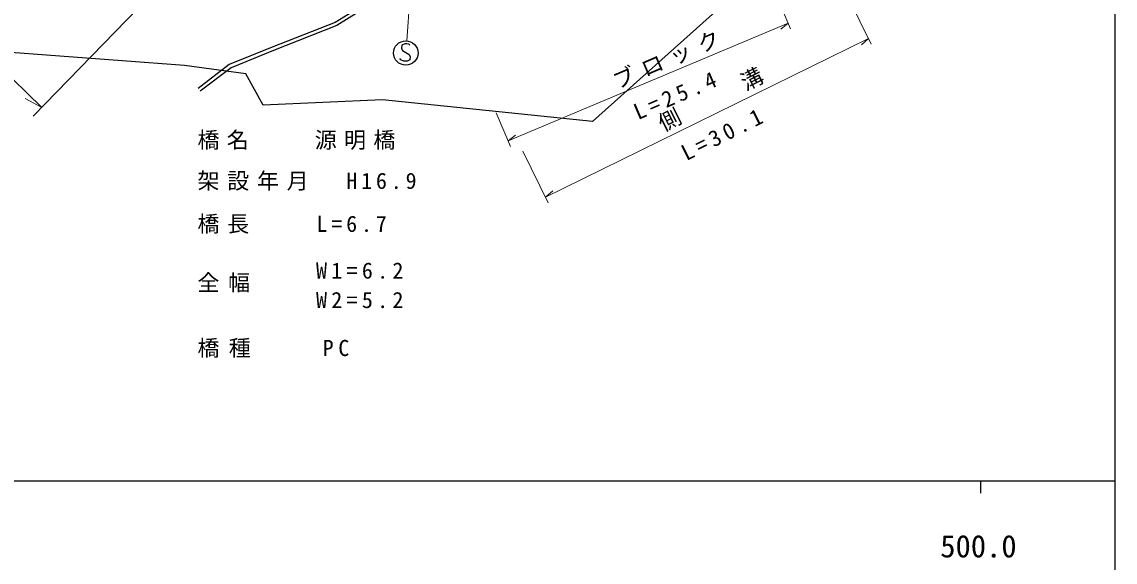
# Model space of a CAD drawing. Units: millimetres, scale not verified. Extents: x 40000 to 680000, y 20000 to 380000.
# Drawn here: x 489710 to 579000, y 198357 to 242517 of the extents above; entities that cross this region are included whole.
import ezdxf
from ezdxf.enums import TextEntityAlignment as Align

# ---------------------------------------------------------------- set-up
doc = ezdxf.new("R2010")
doc.units = ezdxf.units.MM
doc.header["$LTSCALE"] = 1000
for name, color, linetype, lineweight in [('M-BGD', 7, 'Continuous', 25), ('M-BMK-ROW', 30, 'Continuous', 25), ('M-STR-HTXT', 7, 'Continuous', 13), ('M-STR-STRC', 7, 'Continuous', 25), ('M-TTL-BAND', 7, 'Continuous', 25)]:
    doc.layers.add(name, color=color, linetype=linetype, lineweight=lineweight)
doc.styles.add('ＭＳ ゴシック', font='')
doc.styles.get('ＭＳ ゴシック').set_extended_font_data('MS Gothic')

msp = doc.modelspace()

# ---------------------------------------------------------------- linework, layer by layer
at = {"layer": 'M-BGD'}
for p, q in [((518121, 244218), (515290, 242474)), ((518029, 243813), (515424, 242207)), ((515290, 242474), (510163, 240448)), ((515424, 242207), (510275, 240172)), ((510163, 240448), (506650, 239025)), ((510275, 240172), (506798, 238765)), ((506650, 239025), (504103, 237081)), ((506798, 238765), (504283, 236845))]:
    msp.add_line(p, q, dxfattribs=at)
at = {"layer": 'M-BMK-ROW'}
for p, q in [((552363, 248771), (536317, 234370)), ((503003, 238960), (483867, 240365)), ((508006, 238258), (503003, 238960)), ((509410, 235712), (508006, 238258)), ((519173, 236153), (509410, 235712)), ((536317, 234370), (519173, 236153))]:
    msp.add_line(p, q, dxfattribs=at)
at = {"layer": 'M-STR-HTXT'}
for p, q in [((471121, 255114), (491343, 235520)), ((521813, 250104), (521141, 240968)), ((552489, 241948), (551324, 244714)), ((557011, 244920), (559086, 240700)), ((490647, 234802), (499223, 243653)), ((529421, 232782), (552295, 242408)), ((552295, 242408), (551685, 241924)), ((558866, 241148), (532485, 228176)), ((558866, 241148), (558285, 240629)), ((491343, 235520), (489973, 236262)), ((528451, 235087), (529615, 232321)), ((529421, 232782), (530031, 233266)), ((532705, 227727), (530630, 231948)), ((532485, 228176), (533065, 228695))]:
    msp.add_line(p, q, dxfattribs=at)
at = {"layer": 'M-STR-STRC'}
for p, q in [((520748, 240611), (520708, 240371)), ((520708, 240371), (520788, 240171)), ((520988, 240731), (520748, 240611)), ((521148, 240731), (520988, 240731)), ((521308, 240691), (521148, 240731)), ((521388, 240611), (521308, 240691)), ((520668, 239411), (520588, 239531)), ((520908, 239291), (520668, 239411)), ((520788, 240171), (521348, 239851)), ((521388, 239411), (521188, 239291)), ((521348, 239851), (521428, 239651)), ((521428, 239651), (521388, 239411)), ((521188, 239291), (520908, 239291))]:
    msp.add_line(p, q, dxfattribs=at)
msp.add_circle((521068, 239971), 1000, dxfattribs=at)
at = {"layer": 'M-TTL-BAND'}
for p, q in [((579000, 20000), (579000, 370000)), ((40000, 205000), (579000, 205000)), ((568000, 205000), (568000, 204000))]:
    msp.add_line(p, q, dxfattribs=at)

# ---------------------------------------------------------------- texts
at = {"layer": 'M-STR-HTXT', "char_height": 1320, "attachment_point": 7, "style": 'ＭＳ ゴシック'}
for s, insert, rotation in [('\\T1.39;ブロック', (538383, 236872), 23.2), ('\\T1.39;側\u3000\u3000溝', (542166, 233394), 26.5), ('\\T1.39;L=25.4', (540039, 234461), 23.2), ('\\T1.39;L=30.1', (543986, 231108), 26.5)]:
    msp.add_mtext(s, dxfattribs=dict(at, insert=insert, rotation=rotation))
for s, insert in [('\\T1.33;橋名\u3000\u3000源明橋', (504050, 232050)), ('\\T1.35;架設年月\u3000H16.9', (504050, 228718)), ('\\T1.35;橋長\u3000\u3000L=6.7', (504050, 225201)), ('\\T1.39;W1=6.2', (513735, 221509)), ('\\T1.39;全幅', (504050, 220399)), ('\\T1.39;W2=5.2', (513735, 219103)), ('\\T1.42;橋種\u3000\u3000PC', (504050, 215057))]:
    msp.add_mtext(s, dxfattribs=dict(at, insert=insert))
at = {"layer": 'M-TTL-BAND', "style": 'ＭＳ ゴシック'}
msp.add_text('500.0', height=1833, dxfattribs=at).set_placement((564719, 198195), align=Align.BOTTOM_LEFT)

doc.saveas('drawing.dxf')
